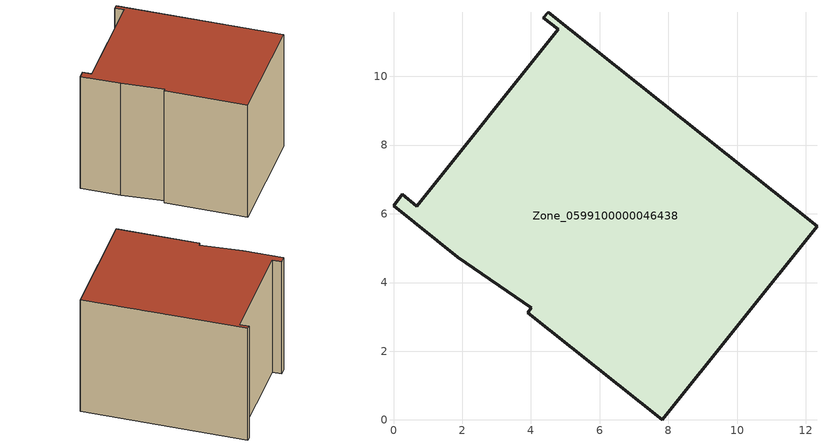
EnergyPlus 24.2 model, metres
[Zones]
Zone_0599100000046438
 floor ground (C_G): 1.87,4.74 0,6.23 0.26,6.56 0.68,6.22 4.79,11.37 4.36,11.7 4.5,11.87 12.32,5.64 7.82,0 3.9,3.12 4.01,3.26 z0.49
 wall outside (C_F): 12.32,5.64 4.5,11.87 4.36,11.7 4.79,11.37 0.68,6.22 0.26,6.56 0,6.23 1.87,4.74 4.01,3.26 3.9,3.12 7.82,0 12.32,5.64 z0.49:8.38
 roof outside (C_R): 3.9,3.12 7.82,0 12.32,5.64 4.5,11.87 4.36,11.7 4.79,11.37 0.68,6.22 0.26,6.56 0,6.23 1.87,4.74 4.01,3.26 z8.38
[BUILDING]
Pand.0599100000046438: North Axis=0; Terrain=City; Loads Convergence Tolerance Value=0.04; Temperature Convergence Tolerance Value=0.4; Solar Distribution=FullExterior; Maximum Number of Warmup Days=25; Minimum Number of Warmup Days=1
[Site:Location]
Rotterdam.The.Hague.AP_ZH_NLD Design_Conditions: Latitude=51.96; Longitude=4.45; Time Zone=1; Elevation=-4.5
[SITE:GROUNDTEMPERATURE:BUILDINGSURFACE]
18, 18, 18, 18, 18, 18, 18, 18, 18, 18, 18, 18
[MATERIAL] Thermal Absorptance=0.9; Solar Absorptance=0.7; Visible Absorptance=0.7
Name | Roughness | Thickness | Conductivity | Density | Specific Heat
G.TC.1965-1974 | MediumSmooth | 0.15 | 0.882353 | 540 | 1210
F.TC.1965-1974 | Rough | 0.3 | 0.697674 | 1920 | 840
R.TC.1965-1974 | MediumRough | 0.2 | 0.232558 | 1500 | 1000
[CONSTRUCTION]
C_G: G.TC.1965-1974
C_F: F.TC.1965-1974
C_R: R.TC.1965-1974
[ZONE]
Zone_0599100000046438: Type=1; Multiplier=1; Ceiling Height=Autocalculate; Volume=Autocalculate; Floor Area=autocalculate; Part of Total Floor Area=Yes
[ZONEINFILTRATION:DESIGNFLOWRATE]
Infil_Zone_0599100000046438: Zone or ZoneList or Space or SpaceList=Zone_0599100000046438; Schedule=AlwaysOn; Design Flow Rate Calculation Method=Flow/Area; Flow Rate per Floor Area=0.003; Constant Term Coefficient=1; Temperature Term Coefficient=0; Velocity Term Coefficient=0; Velocity Squared Term Coefficient=0
[HVACTEMPLATE:ZONE:IDEALLOADSAIRSYSTEM]
Zone_0599100000046438: Maximum Heating Supply Air Temperature=50; Minimum Cooling Supply Air Temperature=13; Maximum Heating Supply Air Humidity Ratio=0.0156; Minimum Cooling Supply Air Humidity Ratio=0.0077; Heating Limit=NoLimit; Cooling Limit=NoLimit; Dehumidification Control Type=ConstantSensibleHeatRatio; Cooling Sensible Heat Ratio=0.7; Dehumidification Setpoint=60; Humidification Control Type=None; Humidification Setpoint=30; Outdoor Air Method=None; Outdoor Air Flow Rate per Person=0.00944; Outdoor Air Flow Rate per Zone Floor Area=0; Outdoor Air Flow Rate per Zone=0; Demand Controlled Ventilation Type=None; Outdoor Air Economizer Type=NoEconomizer; Heat Recovery Type=None; Sensible Heat Recovery Effectiveness=0.7; Latent Heat Recovery Effectiveness=0.65
[ZONECONTROL:THERMOSTAT]
ThermostatControl_Zone_0599100000046438: Zone or ZoneList=Zone_0599100000046438; Control Type Schedule=DualSetpointControlType; Control 1=Thermostat_Zone_0599100000046438; Temperature Difference Between Cutout And Setpoint=0
[THERMOSTATSETPOINT:DUALSETPOINT]
Thermostat_Zone_0599100000046438: Heating Setpoint Temperature Schedule=HeatingSetpoint_Zone_0599100000046438; Cooling Setpoint Temperature Schedule=CoolingSetpoint_Zone_0599100000046438
[SCHEDULE:COMPACT]
HeatingSetpoint_Zone_0599100000046438: Through: 12/31, For: AllDays, Until: 24:00, 21
CoolingSetpoint_Zone_0599100000046438: Through: 12/31, For: AllDays, Until: 24:00, 24
DualSetpointControlType: Through: 12/31, For: AllDays, Until: 24:00, 4
AlwaysOn: Through: 12/31, For: AllDays, Until: 24:00, 1
